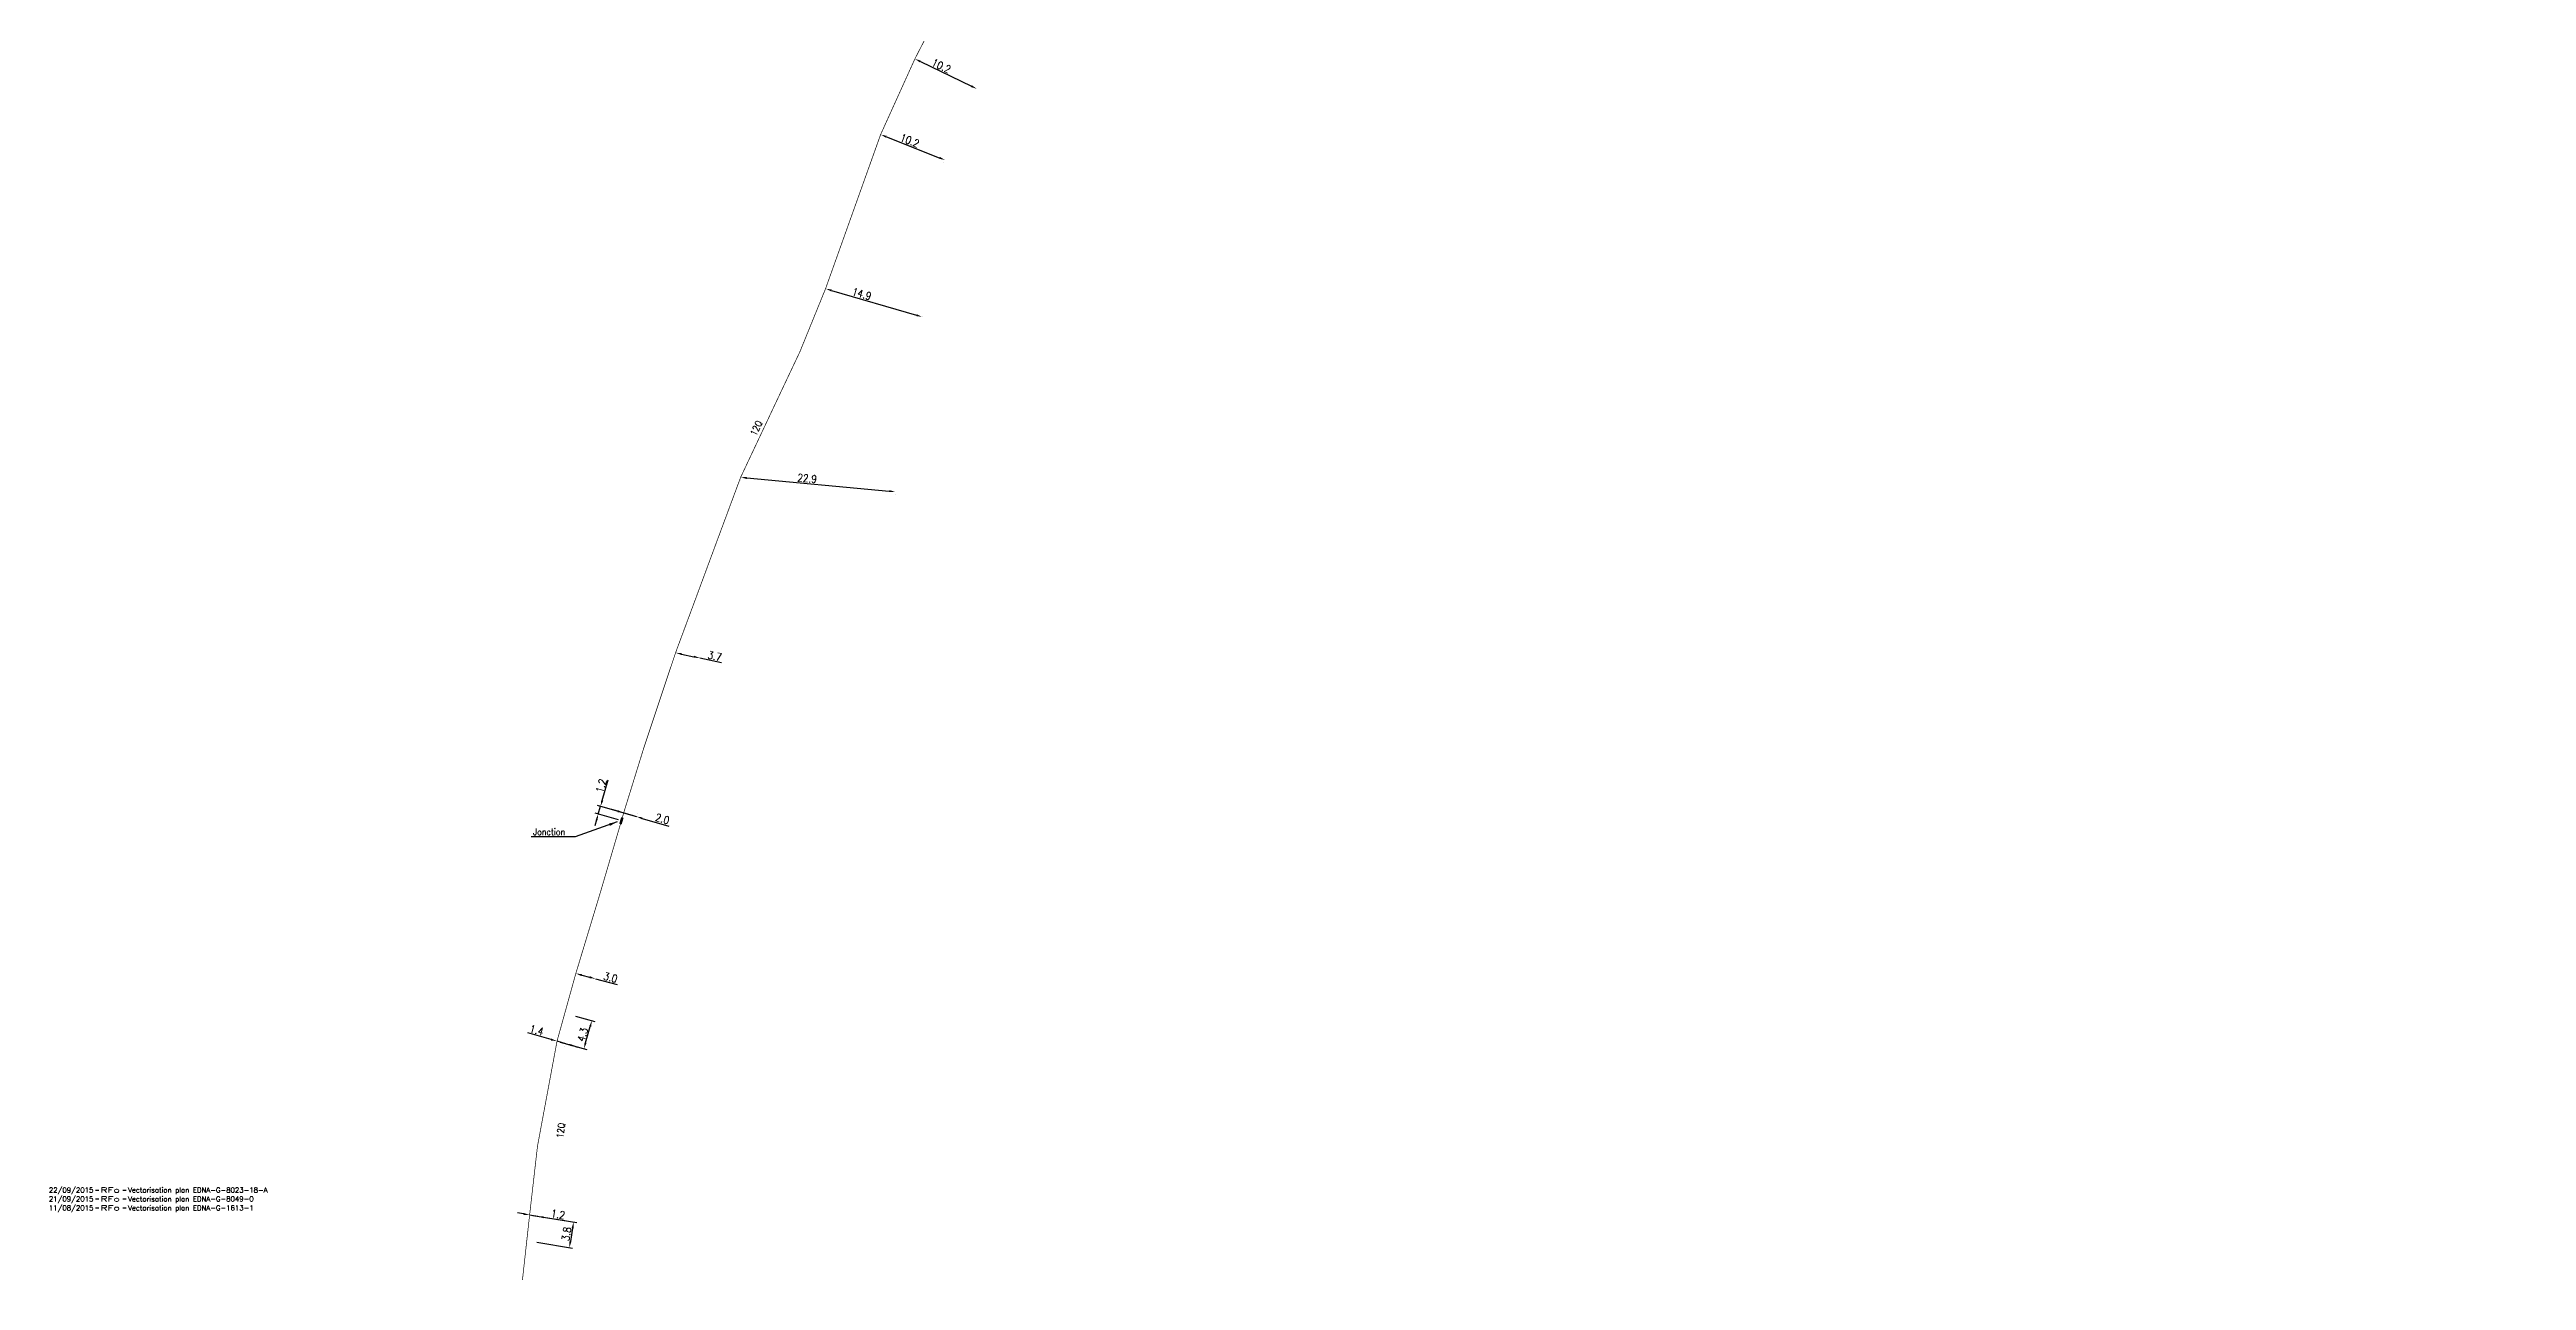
# Model space of a CAD drawing. Header units: millimetres. Extents: x 185000 to 186003, y 127000 to 128000.
# Drawn here: x 185010.7 to 185375.8, y 126999.9 to 127181.4 of the extents above; entities that cross this region are included whole.
import ezdxf
from ezdxf.enums import TextEntityAlignment as Align

# ---------------------------------------------------------------- set-up
doc = ezdxf.new("R2010")
doc.units = ezdxf.units.MM
doc.linetypes.add('S_ST', pattern=[14, 8, -1.5, 0, -1.5, 0, -1.5, 0, -1.5])
doc.layers.get('0').update_dxf_attribs({"linetype": 'CONTINUOUS'})
doc.layers.add('S_100', color=5, linetype='CONTINUOUS')
doc.layers.add('S_300', color=7, linetype='CONTINUOUS')
doc.layers.add('S_910', color=7, linetype='CONTINUOUS', plot=False)
doc.styles.get("Standard").update_dxf_attribs({"font": 'romans.shx', "width": 0.85})
doc.dimstyles.get("Standard").update_dxf_attribs({"dimtxt": 1.5, "dimasz": 1.2, "dimexe": 0.625, "dimexo": 0.625, "dimgap": 0.25, "dimtad": 1, "dimdec": 1, "dimzin": 0, "dimdsep": 46, "dimtxsty": 'Standard', "dimcen": -0.5, "dimadec": 0, "dimazin": 0, "dimtfac": 1, "dimtdec": 1, "dimtmove": 0, "dimatfit": 3, "dimfxl": 0, "dimtolj": 1, "dimtzin": 0, "dimarcsym": 0})

# ---------------------------------------------------------------- blocks, each defined once
blk = doc.blocks.new('GIS_MODF')
at = {"color": 0, "linetype": 'Continuous', "flags": 128}
for points in [[(-2.26, -0.01), (-1.76, -0.01)], [(1.76, -0.01), (2.26, -0.01)]]:
    blk.add_lwpolyline(points, dxfattribs=at)
at = {"color": 0, "linetype": 'Continuous'}
blk.add_attdef('DATE', text='', height=0.75, dxfattribs=at).set_placement((-2.58, -0.39), align=Align.RIGHT)
at = {"color": 0, "linetype": 'Continuous', "width": 3.590909}
blk.add_attdef('USER', text='', height=0.75, dxfattribs=at).set_placement((-1.52, -0.39), (1.31, -0.39), align=Align.FIT)
at = {"color": 0, "linetype": 'Continuous'}
blk.add_attdef('DESC', (2.53, -0.39), '', height=0.75, dxfattribs=at)
blk = doc.blocks.new('*D106')
at = {"layer": 'S_100', "color": 0, "linetype": 'Continuous', "lineweight": -2, "ltscale": 0.5, "transparency": 16777216}
blk.add_line((185139.08, 127179.61), (185146.6, 127175.98), dxfattribs=at)
at = {"layer": 'S_100', "color": 0, "linetype": 'Continuous', "ltscale": 0.5, "transparency": 16777216}
for points in [[(185139.14, 127179.75), (185139.01, 127179.48), (185138.27, 127180.01)], [(185146.66, 127176.12), (185146.53, 127175.85), (185147.41, 127175.59)]]:
    blk.add_solid(points, dxfattribs=at)
at = {"layer": 'S_100', "color": 0, "linetype": 'Continuous', "ltscale": 0.5, "transparency": 16777216, "insert": (185142.16, 127178.96), "char_height": 1.125, "attachment_point": 5, "rotation": 334.2004}
blk.add_mtext('\\A1;10.2', dxfattribs=at)
blk = doc.blocks.new('*D107')
at = {"layer": 'S_100', "color": 0, "linetype": 'Continuous', "lineweight": -2, "ltscale": 0.5, "transparency": 16777216}
for p, q in [((185133.05, 127168.42), (185133.05, 127168.42)), ((185134.06, 127168.52), (185141.87, 127165.43)), ((185142.54, 127164.67), (185142.54, 127164.67))]:
    blk.add_line(p, q, dxfattribs=at)
at = {"layer": 'S_100', "color": 0, "linetype": 'Continuous', "ltscale": 0.5, "transparency": 16777216}
for points in [[(185134.12, 127168.66), (185134.01, 127168.38), (185133.22, 127168.86)], [(185141.93, 127165.57), (185141.82, 127165.29), (185142.71, 127165.1)]]:
    blk.add_solid(points, dxfattribs=at)
at = {"layer": 'S_100', "color": 0, "linetype": 'Continuous', "ltscale": 0.5, "transparency": 16777216, "insert": (185137.51, 127167.96), "char_height": 1.125, "attachment_point": 5, "rotation": 338.4007}
blk.add_mtext('\\A1;10.2', dxfattribs=at)
blk = doc.blocks.new('*D108')
at = {"layer": 'S_100', "color": 0, "linetype": 'Continuous', "lineweight": -2, "ltscale": 0.5, "transparency": 16777216}
for p, q in [((185125.23, 127146.58), (185125.23, 127146.58)), ((185125.96, 127145.88), (185138.49, 127142.23))]:
    blk.add_line(p, q, dxfattribs=at)
at = {"layer": 'S_100', "color": 0, "linetype": 'Continuous', "ltscale": 0.5, "transparency": 16777216}
for points in [[(185126, 127146.02), (185125.92, 127145.74), (185125.1, 127146.13)], [(185138.53, 127142.38), (185138.45, 127142.09), (185139.35, 127141.98)]]:
    blk.add_solid(points, dxfattribs=at)
at = {"layer": 'S_100', "color": 0, "linetype": 'Continuous', "ltscale": 0.5, "transparency": 16777216, "insert": (185130.44, 127145.36), "char_height": 1.125, "attachment_point": 5, "rotation": 343.7665}
blk.add_mtext('\\A1;14.9', dxfattribs=at)
blk = doc.blocks.new('*D109')
at = {"layer": 'S_100', "color": 0, "linetype": 'Continuous', "lineweight": -2, "ltscale": 0.5, "transparency": 16777216}
for p, q in [((185112.54, 127117.86), (185112.54, 127117.86)), ((185113.48, 127118.24), (185134.49, 127116.29)), ((185135.34, 127115.74), (185135.34, 127115.74))]:
    blk.add_line(p, q, dxfattribs=at)
at = {"layer": 'S_100', "color": 0, "linetype": 'Continuous', "ltscale": 0.5, "transparency": 16777216}
for points in [[(185113.49, 127118.39), (185113.46, 127118.09), (185112.58, 127118.32)], [(185134.5, 127116.44), (185134.47, 127116.15), (185135.38, 127116.21)]]:
    blk.add_solid(points, dxfattribs=at)
at = {"layer": 'S_100', "color": 0, "linetype": 'Continuous', "ltscale": 0.5, "transparency": 16777216, "insert": (185122.39, 127118.17), "char_height": 1.125, "attachment_point": 5, "rotation": 354.7078}
blk.add_mtext('\\A1;22.9', dxfattribs=at)
blk = doc.blocks.new('*D110')
at = {"layer": 'S_100', "color": 0, "linetype": 'Continuous', "lineweight": -2, "ltscale": 0.5, "transparency": 16777216}
for p, q in [((185103.87, 127092.28), (185105.68, 127091.89)), ((185106.56, 127091.7), (185109.76, 127091.01))]:
    blk.add_line(p, q, dxfattribs=at)
at = {"layer": 'S_100', "color": 0, "linetype": 'Continuous', "ltscale": 0.5, "transparency": 16777216}
for points in [[(185103.9, 127092.43), (185103.84, 127092.14), (185102.99, 127092.47)], [(185105.71, 127092.04), (185105.65, 127091.74), (185106.56, 127091.7)]]:
    blk.add_solid(points, dxfattribs=at)
at = {"layer": 'S_100', "color": 0, "linetype": 'Continuous', "ltscale": 0.5, "transparency": 16777216, "insert": (185108.76, 127091.99), "char_height": 1.125, "attachment_point": 5, "rotation": 347.79}
blk.add_mtext('\\A1;3.7', dxfattribs=at)
blk = doc.blocks.new('*D111')
at = {"layer": 'S_100', "color": 0, "linetype": 'Continuous', "lineweight": -2, "ltscale": 0.5, "transparency": 16777216}
for p, q in [((185089.16, 127044.96), (185090.32, 127044.65)), ((185091.19, 127044.42), (185094.36, 127043.58))]:
    blk.add_line(p, q, dxfattribs=at)
at = {"layer": 'S_100', "color": 0, "linetype": 'Continuous', "ltscale": 0.5, "transparency": 16777216}
for points in [[(185089.2, 127045.1), (185089.12, 127044.81), (185088.29, 127045.19)], [(185090.36, 127044.8), (185090.28, 127044.51), (185091.19, 127044.42)]]:
    blk.add_solid(points, dxfattribs=at)
at = {"layer": 'S_100', "color": 0, "linetype": 'Continuous', "ltscale": 0.5, "transparency": 16777216, "insert": (185093.4, 127044.61), "char_height": 1.125, "attachment_point": 5, "rotation": 345.1642}
blk.add_mtext('\\A1;3.0', dxfattribs=at)
blk = doc.blocks.new('*D112')
at = {"layer": 'S_100', "color": 0, "linetype": 'Continuous', "lineweight": -2, "ltscale": 0.5, "transparency": 16777216}
for p, q in [((185088.23, 127038.92), (185091.1, 127038.11)), ((185089.73, 127034.96), (185090.4, 127037.37)), ((185085.97, 127035.09), (185089.93, 127033.97))]:
    blk.add_line(p, q, dxfattribs=at)
at = {"layer": 'S_100', "color": 0, "linetype": 'Continuous', "ltscale": 0.5, "transparency": 16777216}
for points in [[(185090.26, 127037.41), (185090.55, 127037.33), (185090.65, 127038.24)], [(185089.58, 127035), (185089.87, 127034.92), (185089.48, 127034.1)]]:
    blk.add_solid(points, dxfattribs=at)
at = {"layer": 'S_100', "color": 0, "linetype": 'Continuous', "ltscale": 0.5, "transparency": 16777216, "insert": (185089.29, 127036.18), "char_height": 1.125, "attachment_point": 5, "rotation": 74.2591}
blk.add_mtext('\\A1;4.3', dxfattribs=at)
blk = doc.blocks.new('*D113')
at = {"layer": 'S_100', "color": 0, "linetype": 'Continuous', "lineweight": -2, "ltscale": 0.5, "transparency": 16777216}
for p, q in [((185084.65, 127035.46), (185081.22, 127036.43)), ((185085.39, 127034.76), (185085.39, 127034.76)), ((185086.81, 127034.85), (185085.52, 127035.22)), ((185086.69, 127034.4), (185086.69, 127034.4)), ((185087.68, 127034.61), (185088.55, 127034.36))]:
    blk.add_line(p, q, dxfattribs=at)
at = {"layer": 'S_100', "color": 0, "linetype": 'Continuous', "ltscale": 0.5, "transparency": 16777216}
for points in [[(185084.69, 127035.6), (185084.61, 127035.32), (185085.52, 127035.22)], [(185087.72, 127034.75), (185087.64, 127034.46), (185086.81, 127034.85)]]:
    blk.add_solid(points, dxfattribs=at)
at = {"layer": 'S_100', "color": 0, "linetype": 'Continuous', "ltscale": 0.5, "transparency": 16777216, "insert": (185082.52, 127036.84), "char_height": 1.125, "attachment_point": 5, "rotation": 344.2591}
blk.add_mtext('\\A1;1.4', dxfattribs=at)
blk = doc.blocks.new('*D114')
at = {"layer": 'S_100', "color": 0, "linetype": 'Continuous', "lineweight": -2, "ltscale": 0.5, "transparency": 16777216}
for p, q in [((185081.94, 127009.54), (185088.42, 127008.48)), ((185087.81, 127007.66), (185087.49, 127005.69)), ((185082.52, 127005.59), (185087.81, 127004.73))]:
    blk.add_line(p, q, dxfattribs=at)
at = {"layer": 'S_100', "color": 0, "linetype": 'Continuous', "ltscale": 0.5, "transparency": 16777216}
for points in [[(185087.67, 127007.69), (185087.96, 127007.64), (185087.96, 127008.55)], [(185087.34, 127005.71), (185087.64, 127005.67), (185087.35, 127004.8)]]:
    blk.add_solid(points, dxfattribs=at)
at = {"layer": 'S_100', "color": 0, "linetype": 'Continuous', "ltscale": 0.5, "transparency": 16777216, "insert": (185086.91, 127006.8), "char_height": 1.125, "attachment_point": 5, "rotation": 80.7223}
blk.add_mtext('\\A1;3.8', dxfattribs=at)
blk = doc.blocks.new('*D115')
at = {"layer": 'S_100', "color": 0, "linetype": 'Continuous', "lineweight": -2, "ltscale": 0.5, "transparency": 16777216}
for p, q in [((185080.59, 127009.76), (185079.71, 127009.9)), ((185081.48, 127009.61), (185082.67, 127009.42)), ((185083.55, 127009.27), (185086.66, 127008.77))]:
    blk.add_line(p, q, dxfattribs=at)
at = {"layer": 'S_100', "color": 0, "linetype": 'Continuous', "ltscale": 0.5, "transparency": 16777216}
for points in [[(185080.62, 127009.9), (185080.57, 127009.61), (185081.48, 127009.61)], [(185083.58, 127009.42), (185083.53, 127009.12), (185082.67, 127009.42)]]:
    blk.add_solid(points, dxfattribs=at)
at = {"layer": 'S_100', "color": 0, "linetype": 'Continuous', "ltscale": 0.5, "transparency": 16777216, "insert": (185085.67, 127009.69), "char_height": 1.125, "attachment_point": 5, "rotation": 350.7223}
blk.add_mtext('\\A1;1.2', dxfattribs=at)
blk = doc.blocks.new('*D116')
at = {"layer": 'S_300', "color": 0, "lineweight": -2, "ltscale": 0.5, "transparency": 16777216}
for p, q in [((185092.19, 127070.71), (185093.06, 127073.72)), ((185096.78, 127068.44), (185091.49, 127069.97)), ((185091.6, 127068.69), (185091.94, 127069.84)), ((185091.35, 127067.83), (185091.1, 127066.96)), ((185094.56, 127067.83), (185091.15, 127068.82))]:
    blk.add_line(p, q, dxfattribs=at)
at = {"layer": 'S_300', "color": 0, "ltscale": 0.5, "transparency": 16777216}
for points in [[(185092.04, 127070.75), (185092.33, 127070.66), (185091.94, 127069.84)], [(185091.21, 127067.87), (185091.5, 127067.78), (185091.6, 127068.69)]]:
    blk.add_solid(points, dxfattribs=at)
at = {"layer": 'S_300', "color": 0, "ltscale": 0.5, "transparency": 16777216, "insert": (185092.03, 127072.86), "char_height": 1.125, "attachment_point": 5, "rotation": 73.8491}
blk.add_mtext('\\A1;1.2', dxfattribs=at)
blk = doc.blocks.new('S_300_01')
at = {"color": 0, "linetype": 'Continuous'}
blk.add_solid([(-0.5, 0.19), (-0.5, -0.19), (0.5, 0.19), (0.5, -0.19)], dxfattribs=at)
at = {"color": 0, "linetype": 'Continuous', "width": 0.75, "flags": 3}
for tag, p in [('DEF_COUP', (-0.05, -7.51)), ('DEF_LEG', (-0.05, -5.01)), ('DEF_TYPE', (-0.05, -10.01))]:
    blk.add_attdef(tag, text='', height=1.2, dxfattribs=at).set_placement(p, align=Align.MIDDLE)
blk = doc.blocks.new('*D184')
at = {"layer": 'S_100', "color": 0, "linetype": 'Continuous', "lineweight": -2, "ltscale": 0.5, "transparency": 16777216}
for p, q in [((185094.48, 127069.11), (185093.62, 127069.36)), ((185095.34, 127068.86), (185097.22, 127068.32)), ((185095.47, 127069.31), (185095.47, 127069.31)), ((185097.35, 127068.77), (185097.35, 127068.77)), ((185098.08, 127068.06), (185101.98, 127066.93))]:
    blk.add_line(p, q, dxfattribs=at)
at = {"layer": 'S_100', "color": 0, "linetype": 'Continuous', "ltscale": 0.5, "transparency": 16777216}
for points in [[(185094.52, 127069.25), (185094.44, 127068.97), (185095.34, 127068.86)], [(185098.12, 127068.21), (185098.04, 127067.92), (185097.22, 127068.32)]]:
    blk.add_solid(points, dxfattribs=at)
at = {"layer": 'S_100', "color": 0, "linetype": 'Continuous', "ltscale": 0.5, "transparency": 16777216, "insert": (185101.05, 127067.99), "char_height": 1.125, "attachment_point": 5, "rotation": 343.8232}
blk.add_mtext('\\A1;2.0', dxfattribs=at)

msp = doc.modelspace()

# ---------------------------------------------------------------- linework, layer by layer
at = {"layer": 'S_100', "linetype": 'S_ST', "ltscale": 0.5, "const_width": 0.1, "flags": 128}
msp.add_lwpolyline([(185368.39, 127578.52), (185368.74, 127577.86, 0.077108), (185368.83, 127577.74), (185375.61, 127571.12, -0.413259), (185375.62, 127570.42), (185373.98, 127568.73), (185367.4, 127561.09), (185351.06, 127541.01), (185336.7, 127521.05), (185329.5, 127508.76), (185310.41, 127477.06), (185278.63, 127421.26), (185260.84, 127390.42), (185229.88, 127338.42), (185225.01, 127329.72), (185201.08, 127288.13), (185181.73, 127256.44), (185175.11, 127244.46), (185163.5, 127224.36), (185160.17, 127219.65), (185143.82, 127190.79), (185138.27, 127180.01), (185133.22, 127168.86), (185125.1, 127146.13), (185121.32, 127136.84), (185118, 127129.82), (185112.58, 127118.32), (185108.74, 127107.98), (185105.84, 127100.14), (185102.99, 127092.47), (185098.3, 127078.41), (185098.3, 127078.41), (185095.34, 127068.86), (185095.01, 127067.7), (185091.82, 127056.85), (185088.29, 127045.19), (185085.52, 127035.22), (185082.64, 127019.74), (185081.48, 127009.61), (185080.42, 127000)], format="xyb", dxfattribs=at)

# ---------------------------------------------------------------- block references
at = {"layer": 'S_300', "ltscale": 0.5, "rotation": 73.13700409928592}
msp.add_blockref('S_300_01', (185095.01, 127067.7), dxfattribs=at)
at = {"layer": 'S_910', "ltscale": 0.5}
ref = msp.add_blockref('GIS_MODF', (185019.76, 127013.29), dxfattribs=at)
ref.add_attrib('DATE', '22/09/2015', dxfattribs={"layer": '0', "color": 0, "linetype": 'Continuous', "height": 0.75}).set_placement((185017.18, 127012.9), align=Align.RIGHT)
ref.add_attrib('USER', 'RFo', dxfattribs={"layer": '0', "color": 0, "linetype": 'Continuous', "height": 0.75, "width": 1.436364}).set_placement((185018.25, 127012.9), (185021.07, 127012.9), align=Align.FIT)
ref.add_attrib('DESC', 'Vectorisation plan EDNA-G-8023-18-A', (185022.29, 127012.9), dxfattribs={"layer": '0', "color": 0, "linetype": 'Continuous', "height": 0.75})
ref = msp.add_blockref('GIS_MODF', (185019.76, 127011.97), dxfattribs=at)
ref.add_attrib('DATE', '21/09/2015', dxfattribs={"layer": '0', "color": 0, "linetype": 'Continuous', "height": 0.75}).set_placement((185017.18, 127011.59), align=Align.RIGHT)
ref.add_attrib('USER', 'RFo', dxfattribs={"layer": '0', "color": 0, "linetype": 'Continuous', "height": 0.75, "width": 1.436364}).set_placement((185018.25, 127011.59), (185021.07, 127011.59), align=Align.FIT)
ref.add_attrib('DESC', 'Vectorisation plan EDNA-G-8049-0', (185022.29, 127011.59), dxfattribs={"layer": '0', "color": 0, "linetype": 'Continuous', "height": 0.75})
ref = msp.add_blockref('GIS_MODF', (185019.76, 127010.66), dxfattribs=at)
ref.add_attrib('DATE', '11/08/2015', dxfattribs={"layer": '0', "color": 0, "linetype": 'Continuous', "height": 0.75}).set_placement((185017.18, 127010.27), align=Align.RIGHT)
ref.add_attrib('USER', 'RFo', dxfattribs={"layer": '0', "color": 0, "linetype": 'Continuous', "height": 0.75, "width": 1.436364}).set_placement((185018.25, 127010.27), (185021.07, 127010.27), align=Align.FIT)
ref.add_attrib('DESC', 'Vectorisation plan EDNA-G-1613-1', (185022.29, 127010.27), dxfattribs={"layer": '0', "color": 0, "linetype": 'Continuous', "height": 0.75})

# ---------------------------------------------------------------- texts
at = {"layer": 'S_100', "linetype": 'S_ST', "ltscale": 0.5, "width": 0.85}
for rotation, p in [(64.7506, (185114.93, 127125.56)), (83.1056, (185086.12, 127022.05))]:
    msp.add_text('12Q', height=1, rotation=rotation, dxfattribs=at).set_placement(p, align=Align.MIDDLE)
at = {"layer": 'S_300', "ltscale": 0.5, "insert": (185086.73, 127066.07), "char_height": 1, "attachment_point": 6}
msp.add_mtext('Jonction', dxfattribs=at)

# ---------------------------------------------------------------- dimensions: what is measured, and where the dimension line sits
at = {"layer": 'S_100', "linetype": 'Continuous', "ltscale": 0.5}
for base, p1, p2, angle, picture, middle in [((185147.4069, 127175.5891), (185138.2686, 127180.0066), (185147.4069, 127175.5891), 154.2004, '*D106', (185141.83, 127178.285)), ((185142.71, 127165.1), (185133.22, 127168.86), (185142.71, 127165.1), 158.4007, '*D107', (185137.24, 127167.27)), ((185135.38, 127116.21), (185112.58, 127118.32), (185135.38, 127116.21), 174.7078, '*D109', (185122.32, 127117.42)), ((185106.557, 127091.7), (185102.9896, 127092.472), (185106.557, 127091.7), 167.79, '*D110', (185108.599, 127091.2581)), ((185097.21703, 127068.31511), (185095.34421, 127068.85827), (185097.217, 127068.315), 163.82323, '*D184', (185100.83636, 127067.26519)), ((185091.19, 127044.42), (185088.29, 127045.19), (185091.19, 127044.42), 165.1642, '*D111', (185093.21, 127043.89)), ((185086.81, 127034.85), (185085.52, 127035.22), (185086.81, 127034.85), 164.2591, '*D113', (185082.32, 127036.12)), ((185090.65, 127038.24), (185085.52, 127035.22), (185087.78, 127039.05), 254.2591, '*D112', (185090.01, 127035.98)), ((185082.67, 127009.42), (185081.48, 127009.61), (185082.67, 127009.42), 170.7223, '*D115', (185085.55, 127008.95)), ((185087.35, 127004.8), (185081.48, 127009.61), (185082.05, 127005.67), 80.7223, '*D114', (185087.65, 127006.68))]:
    dim = msp.add_linear_dim(base=base, p1=p1, p2=p2, angle=angle, dimstyle='Standard', override={"dimscale": 0.75}, dxfattribs=at)
    dim.commit()
    dim.dimension.update_dxf_attribs({"geometry": picture, "text_midpoint": middle, "dimtype": 160})
dim = msp.add_linear_dim(base=(185139.35, 127141.98), p1=(185125.1, 127146.13), p2=(185139.35, 127141.98), angle=163.7665, text='14.9', dimstyle='Standard', override={"dimscale": 0.75}, dxfattribs=at)
dim.commit()
dim.dimension.update_dxf_attribs({"geometry": '*D108', "text_midpoint": (185130.24, 127144.64), "dimtype": 160})
at = {"layer": 'S_300', "ltscale": 0.5}
dim = msp.add_linear_dim(base=(185091.94, 127069.84), p1=(185095.01, 127067.7), p2=(185097.23, 127068.31), angle=253.8491, dimstyle='Standard', override={"dimscale": 0.75}, dxfattribs=at)
dim.commit()
dim.dimension.update_dxf_attribs({"geometry": '*D116', "text_midpoint": (185092.75, 127072.65), "dimtype": 160})

# ---------------------------------------------------------------- leaders
at = {"layer": 'S_300', "ltscale": 0.5, "annotation_type": 0, "has_hookline": 1, "hookline_direction": 1, "text_width": 5.02}
msp.add_leader([(185094.38, 127067.54), (185088.18, 127065.32), (185086.98, 127065.32)], dimstyle='Standard', dxfattribs=at)

doc.saveas('drawing.dxf')
